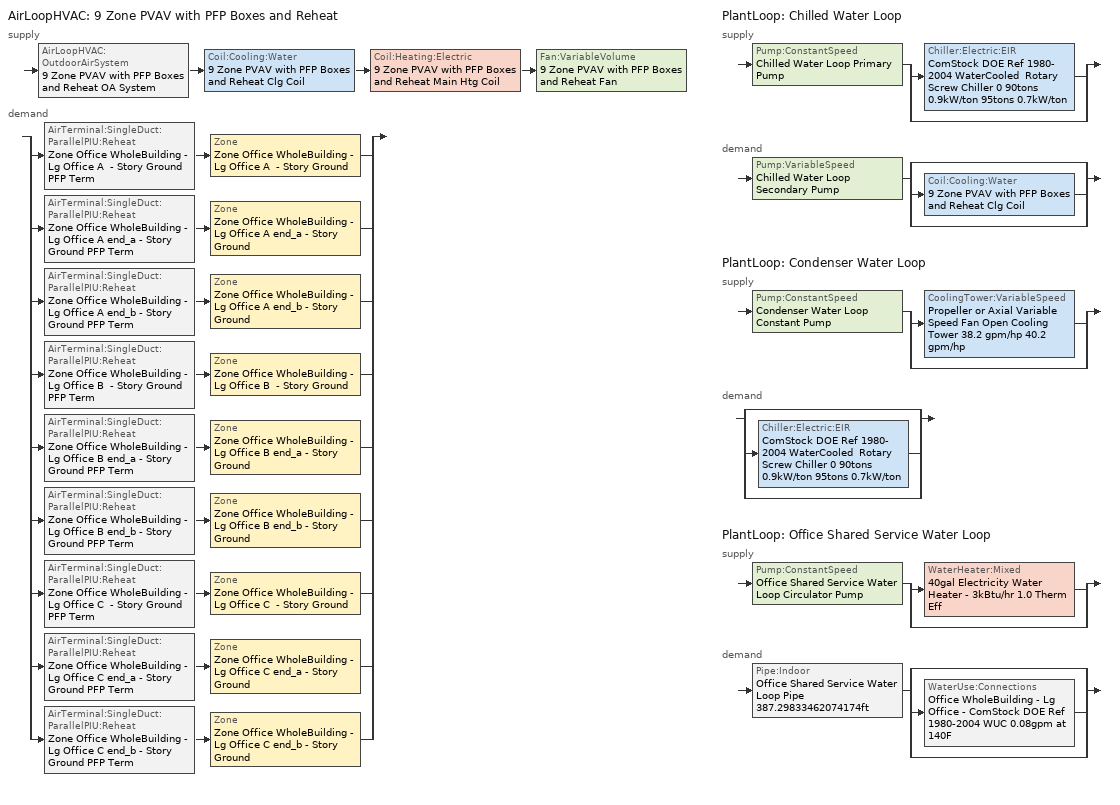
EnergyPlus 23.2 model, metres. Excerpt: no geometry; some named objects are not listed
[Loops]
AirLoopHVAC '9 Zone PVAV with PFP Boxes and Reheat'
 supply: AirLoopHVAC:OutdoorAirSystem '9 Zone PVAV with PFP Boxes and Reheat OA System' > Coil:Cooling:Water '9 Zone PVAV with PFP Boxes and Reheat Clg Coil' > Coil:Heating:Electric '9 Zone PVAV with PFP Boxes and Reheat Main Htg Coil' > Fan:VariableVolume '9 Zone PVAV with PFP Boxes and Reheat Fan'
 demand: split
  | AirTerminal:SingleDuct:ParallelPIU:Reheat 'Zone Office WholeBuilding - Lg Office A  - Story Ground PFP Term' > Zone 'Zone Office WholeBuilding - Lg Office A  - Story Ground'
  | AirTerminal:SingleDuct:ParallelPIU:Reheat 'Zone Office WholeBuilding - Lg Office A end_a - Story Ground PFP Term' > Zone 'Zone Office WholeBuilding - Lg Office A end_a - Story Ground'
  | AirTerminal:SingleDuct:ParallelPIU:Reheat 'Zone Office WholeBuilding - Lg Office A end_b - Story Ground PFP Term' > Zone 'Zone Office WholeBuilding - Lg Office A end_b - Story Ground'
  | AirTerminal:SingleDuct:ParallelPIU:Reheat 'Zone Office WholeBuilding - Lg Office B  - Story Ground PFP Term' > Zone 'Zone Office WholeBuilding - Lg Office B  - Story Ground'
  | AirTerminal:SingleDuct:ParallelPIU:Reheat 'Zone Office WholeBuilding - Lg Office B end_a - Story Ground PFP Term' > Zone 'Zone Office WholeBuilding - Lg Office B end_a - Story Ground'
  | AirTerminal:SingleDuct:ParallelPIU:Reheat 'Zone Office WholeBuilding - Lg Office B end_b - Story Ground PFP Term' > Zone 'Zone Office WholeBuilding - Lg Office B end_b - Story Ground'
  | AirTerminal:SingleDuct:ParallelPIU:Reheat 'Zone Office WholeBuilding - Lg Office C  - Story Ground PFP Term' > Zone 'Zone Office WholeBuilding - Lg Office C  - Story Ground'
  | AirTerminal:SingleDuct:ParallelPIU:Reheat 'Zone Office WholeBuilding - Lg Office C end_a - Story Ground PFP Term' > Zone 'Zone Office WholeBuilding - Lg Office C end_a - Story Ground'
  | AirTerminal:SingleDuct:ParallelPIU:Reheat 'Zone Office WholeBuilding - Lg Office C end_b - Story Ground PFP Term' > Zone 'Zone Office WholeBuilding - Lg Office C end_b - Story Ground'
PlantLoop 'Chilled Water Loop'
 supply: Pump:ConstantSpeed 'Chilled Water Loop Primary Pump' > split
  | Chiller:Electric:EIR 'ComStock DOE Ref 1980-2004 WaterCooled  Rotary Screw Chiller 0 90tons 0.9kW/ton 95tons 0.7kW/ton'
  | bypass
 demand: Pump:VariableSpeed 'Chilled Water Loop Secondary Pump' > split
  | bypass
  | Coil:Cooling:Water '9 Zone PVAV with PFP Boxes and Reheat Clg Coil'
  | bypass
PlantLoop 'Condenser Water Loop'
 supply: Pump:ConstantSpeed 'Condenser Water Loop Constant Pump' > split
  | CoolingTower:VariableSpeed 'Propeller or Axial Variable Speed Fan Open Cooling Tower 38.2 gpm/hp 40.2 gpm/hp'
  | bypass
 demand: split
  | bypass
  | Chiller:Electric:EIR 'ComStock DOE Ref 1980-2004 WaterCooled  Rotary Screw Chiller 0 90tons 0.9kW/ton 95tons 0.7kW/ton'
  | bypass
PlantLoop 'Office Shared Service Water Loop'
 supply: Pump:ConstantSpeed 'Office Shared Service Water Loop Circulator Pump' > split
  | WaterHeater:Mixed '40gal Electricity Water Heater - 3kBtu/hr 1.0 Therm Eff'
  | bypass
 demand: Pipe:Indoor 'Office Shared Service Water Loop Pipe 387.29833462074174ft' > split
  | bypass
  | WaterUse:Connections 'Office WholeBuilding - Lg Office - ComStock DOE Ref 1980-2004 WUC 0.08gpm at 140F'
  | bypass
[Material] Roughness=Smooth; Thermal Absorptance=0.9; Solar Absorptance=0.7; Visible Absorptance=0.7
Name | Thickness {m} | Conductivity {W/m-K} | Density {kg/m3} | Specific Heat {J/kg-K}
Copper pipe 0.75in type L | 0.001143 | 386 | 8906.27 | 385.1856
Fiberglass batt 0.5in | 0.0127 | 0.0663448 | 11.2129 | 837.36
[Construction]
Copper pipe 0.75in type L with 0.5in fiberglass batt: Fiberglass batt 0.5in, Copper pipe 0.75in type L
[ZoneControl:Thermostat] Temperature Difference Between Cutout And Setpoint {deltaC}=0
Name | Zone or ZoneList | Control Type Schedule | Control 1
Zone Office WholeBuilding - Lg Office A  - Story Ground Thermostat | Zone Office WholeBuilding - Lg Office A  - Story Ground | Zone Office WholeBuilding - Lg Office A  - Story Ground Thermostat Schedule | Office WholeBuilding - Lg Office - ComStock DOE Ref 1980-2004 Thermostat
Zone Office WholeBuilding - Lg Office A end_a - Story Ground Thermostat | Zone Office WholeBuilding - Lg Office A end_a - Story Ground | Zone Office WholeBuilding - Lg Office A end_a - Story Ground Thermostat Schedule | Office WholeBuilding - Lg Office - ComStock DOE Ref 1980-2004 Thermostat 1
Zone Office WholeBuilding - Lg Office A end_b - Story Ground Thermostat | Zone Office WholeBuilding - Lg Office A end_b - Story Ground | Zone Office WholeBuilding - Lg Office A end_b - Story Ground Thermostat Schedule | Office WholeBuilding - Lg Office - ComStock DOE Ref 1980-2004 Thermostat 2
Zone Office WholeBuilding - Lg Office B  - Story Ground Thermostat | Zone Office WholeBuilding - Lg Office B  - Story Ground | Zone Office WholeBuilding - Lg Office B  - Story Ground Thermostat Schedule | Office WholeBuilding - Lg Office - ComStock DOE Ref 1980-2004 Thermostat 3
Zone Office WholeBuilding - Lg Office B end_a - Story Ground Thermostat | Zone Office WholeBuilding - Lg Office B end_a - Story Ground | Zone Office WholeBuilding - Lg Office B end_a - Story Ground Thermostat Schedule | Office WholeBuilding - Lg Office - ComStock DOE Ref 1980-2004 Thermostat 4
Zone Office WholeBuilding - Lg Office B end_b - Story Ground Thermostat | Zone Office WholeBuilding - Lg Office B end_b - Story Ground | Zone Office WholeBuilding - Lg Office B end_b - Story Ground Thermostat Schedule | Office WholeBuilding - Lg Office - ComStock DOE Ref 1980-2004 Thermostat 5
Zone Office WholeBuilding - Lg Office C  - Story Ground Thermostat | Zone Office WholeBuilding - Lg Office C  - Story Ground | Zone Office WholeBuilding - Lg Office C  - Story Ground Thermostat Schedule | Office WholeBuilding - Lg Office - ComStock DOE Ref 1980-2004 Thermostat 6
Zone Office WholeBuilding - Lg Office C end_a - Story Ground Thermostat | Zone Office WholeBuilding - Lg Office C end_a - Story Ground | Zone Office WholeBuilding - Lg Office C end_a - Story Ground Thermostat Schedule | Office WholeBuilding - Lg Office - ComStock DOE Ref 1980-2004 Thermostat 7
Zone Office WholeBuilding - Lg Office C end_b - Story Ground Thermostat | Zone Office WholeBuilding - Lg Office C end_b - Story Ground | Zone Office WholeBuilding - Lg Office C end_b - Story Ground Thermostat Schedule | Office WholeBuilding - Lg Office - ComStock DOE Ref 1980-2004 Thermostat 8
[ThermostatSetpoint:DualSetpoint] Heating Setpoint Temperature Schedule=Large Office HtgSetp; Cooling Setpoint Temperature Schedule=Large Office ClgSetp
Office WholeBuilding - Lg Office - ComStock DOE Ref 1980-2004 Thermostat; Office WholeBuilding - Lg Office - ComStock DOE Ref 1980-2004 Thermostat 1; Office WholeBuilding - Lg Office - ComStock DOE Ref 1980-2004 Thermostat 2; Office WholeBuilding - Lg Office - ComStock DOE Ref 1980-2004 Thermostat 3; Office WholeBuilding - Lg Office - ComStock DOE Ref 1980-2004 Thermostat 4; Office WholeBuilding - Lg Office - ComStock DOE Ref 1980-2004 Thermostat 5; Office WholeBuilding - Lg Office - ComStock DOE Ref 1980-2004 Thermostat 6; Office WholeBuilding - Lg Office - ComStock DOE Ref 1980-2004 Thermostat 7; Office WholeBuilding - Lg Office - ComStock DOE Ref 1980-2004 Thermostat 8
[AirTerminal:SingleDuct:ParallelPIU:Reheat] Availability Schedule=Always On Discrete; Maximum Primary Air Flow Rate {m3/s}=Autosize; Maximum Secondary Air Flow Rate {m3/s}=Autosize; Minimum Primary Air Flow Fraction=Autosize; Fan On Flow Fraction=Autosize; Maximum Hot Water or Steam Flow Rate {m3/s}=Autosize; Minimum Hot Water or Steam Flow Rate {m3/s}=0; Convergence Tolerance=0.001
Name | Fan | Reheat Coil
Zone Office WholeBuilding - Lg Office A  - Story Ground PFP Term | Zone Office WholeBuilding - Lg Office A  - Story Ground PFP Term Fan | Zone Office WholeBuilding - Lg Office A  - Story Ground Electric Reheat Coil
Zone Office WholeBuilding - Lg Office A end_a - Story Ground PFP Term | Zone Office WholeBuilding - Lg Office A end_a - Story Ground PFP Term Fan | Zone Office WholeBuilding - Lg Office A end_a - Story Ground Electric Reheat Coil
Zone Office WholeBuilding - Lg Office A end_b - Story Ground PFP Term | Zone Office WholeBuilding - Lg Office A end_b - Story Ground PFP Term Fan | Zone Office WholeBuilding - Lg Office A end_b - Story Ground Electric Reheat Coil
Zone Office WholeBuilding - Lg Office B  - Story Ground PFP Term | Zone Office WholeBuilding - Lg Office B  - Story Ground PFP Term Fan | Zone Office WholeBuilding - Lg Office B  - Story Ground Electric Reheat Coil
Zone Office WholeBuilding - Lg Office B end_a - Story Ground PFP Term | Zone Office WholeBuilding - Lg Office B end_a - Story Ground PFP Term Fan | Zone Office WholeBuilding - Lg Office B end_a - Story Ground Electric Reheat Coil
Zone Office WholeBuilding - Lg Office B end_b - Story Ground PFP Term | Zone Office WholeBuilding - Lg Office B end_b - Story Ground PFP Term Fan | Zone Office WholeBuilding - Lg Office B end_b - Story Ground Electric Reheat Coil
Zone Office WholeBuilding - Lg Office C  - Story Ground PFP Term | Zone Office WholeBuilding - Lg Office C  - Story Ground PFP Term Fan | Zone Office WholeBuilding - Lg Office C  - Story Ground Electric Reheat Coil
Zone Office WholeBuilding - Lg Office C end_a - Story Ground PFP Term | Zone Office WholeBuilding - Lg Office C end_a - Story Ground PFP Term Fan | Zone Office WholeBuilding - Lg Office C end_a - Story Ground Electric Reheat Coil
Zone Office WholeBuilding - Lg Office C end_b - Story Ground PFP Term | Zone Office WholeBuilding - Lg Office C end_b - Story Ground PFP Term Fan | Zone Office WholeBuilding - Lg Office C end_b - Story Ground Electric Reheat Coil
[Coil:Heating:Electric] Availability Schedule=Always On Discrete; Efficiency=1; Nominal Capacity {W}=Autosize
Zone Office WholeBuilding - Lg Office A  - Story Ground Electric Reheat Coil; Zone Office WholeBuilding - Lg Office A end_a - Story Ground Electric Reheat Coil; Zone Office WholeBuilding - Lg Office A end_b - Story Ground Electric Reheat Coil; Zone Office WholeBuilding - Lg Office B  - Story Ground Electric Reheat Coil; Zone Office WholeBuilding - Lg Office B end_a - Story Ground Electric Reheat Coil; Zone Office WholeBuilding - Lg Office B end_b - Story Ground Electric Reheat Coil; Zone Office WholeBuilding - Lg Office C  - Story Ground Electric Reheat Coil; Zone Office WholeBuilding - Lg Office C end_a - Story Ground Electric Reheat Coil; Zone Office WholeBuilding - Lg Office C end_b - Story Ground Electric Reheat Coil; 9 Zone PVAV with PFP Boxes and Reheat Main Htg Coil
[Fan:ConstantVolume] Availability Schedule=9 Zone PVAV with PFP Boxes and Reheat_constant_night_fan_schedule; Fan Total Efficiency=0.4675; Pressure Rise {Pa}=0; Maximum Flow Rate {m3/s}=AutoSize; Motor Efficiency=0.85; Motor In Airstream Fraction=1
Zone Office WholeBuilding - Lg Office A  - Story Ground PFP Term Fan; Zone Office WholeBuilding - Lg Office A end_a - Story Ground PFP Term Fan; Zone Office WholeBuilding - Lg Office A end_b - Story Ground PFP Term Fan; Zone Office WholeBuilding - Lg Office B  - Story Ground PFP Term Fan; Zone Office WholeBuilding - Lg Office B end_a - Story Ground PFP Term Fan; Zone Office WholeBuilding - Lg Office B end_b - Story Ground PFP Term Fan; Zone Office WholeBuilding - Lg Office C  - Story Ground PFP Term Fan; Zone Office WholeBuilding - Lg Office C end_a - Story Ground PFP Term Fan; Zone Office WholeBuilding - Lg Office C end_b - Story Ground PFP Term Fan
[Zone equipment]
Zone Office WholeBuilding - Lg Office A  - Story Ground: Zone Office WholeBuilding - Lg Office A  - Story Ground PFP Term
Zone Office WholeBuilding - Lg Office A end_a - Story Ground: Zone Office WholeBuilding - Lg Office A end_a - Story Ground PFP Term
Zone Office WholeBuilding - Lg Office A end_b - Story Ground: Zone Office WholeBuilding - Lg Office A end_b - Story Ground PFP Term
Zone Office WholeBuilding - Lg Office B  - Story Ground: Zone Office WholeBuilding - Lg Office B  - Story Ground PFP Term
Zone Office WholeBuilding - Lg Office B end_a - Story Ground: Zone Office WholeBuilding - Lg Office B end_a - Story Ground PFP Term
Zone Office WholeBuilding - Lg Office B end_b - Story Ground: Zone Office WholeBuilding - Lg Office B end_b - Story Ground PFP Term
Zone Office WholeBuilding - Lg Office C  - Story Ground: Zone Office WholeBuilding - Lg Office C  - Story Ground PFP Term
Zone Office WholeBuilding - Lg Office C end_a - Story Ground: Zone Office WholeBuilding - Lg Office C end_a - Story Ground PFP Term
Zone Office WholeBuilding - Lg Office C end_b - Story Ground: Zone Office WholeBuilding - Lg Office C end_b - Story Ground PFP Term
[Sizing:Zone] Zone Cooling Design Supply Air Temperature Input Method=SupplyAirTemperature; Zone Cooling Design Supply Air Temperature {C}=12.7778; Zone Cooling Design Supply Air Temperature Difference {deltaC}=11.11; Zone Heating Design Supply Air Temperature Input Method=SupplyAirTemperature; Zone Heating Design Supply Air Temperature {C}=40; Zone Heating Design Supply Air Temperature Difference {deltaC}=11.11; Zone Cooling Design Supply Air Humidity Ratio {kgWater/kgDryAir}=0.0085; Zone Heating Design Supply Air Humidity Ratio {kgWater/kgDryAir}=0.008; Cooling Design Air Flow Method=DesignDay; Cooling Design Air Flow Rate {m3/s}=0; Cooling Minimum Air Flow per Zone Floor Area {m3/s-m2}=0.000762; Cooling Minimum Air Flow {m3/s}=0; Cooling Minimum Air Flow Fraction=0; Heating Design Air Flow Method=DesignDay; Heating Design Air Flow Rate {m3/s}=0; Heating Maximum Air Flow per Zone Floor Area {m3/s-m2}=0.002032; Heating Maximum Air Flow {m3/s}=0.141576; Heating Maximum Air Flow Fraction=0.3; Account for Dedicated Outdoor Air System=No; Zone Load Sizing Method=Sensible Load Only No Latent Load; Zone Latent Cooling Design Supply Air Humidity Ratio Input Method=HumidityRatioDifference; Zone Cooling Design Supply Air Humidity Ratio Difference {kgWater/kgDryAir}=0.005; Zone Latent Heating Design Supply Air Humidity Ratio Input Method=HumidityRatioDifference; Zone Humidification Design Supply Air Humidity Ratio Difference {kgWater/kgDryAir}=0.005
Name | Design Specification Outdoor Air Object
Zone Office WholeBuilding - Lg Office A  - Story Ground | Zone Office WholeBuilding - Lg Office A  - Story Ground DSOA Space List
Zone Office WholeBuilding - Lg Office A end_a - Story Ground | Zone Office WholeBuilding - Lg Office A end_a - Story Ground DSOA Space List
Zone Office WholeBuilding - Lg Office A end_b - Story Ground | Zone Office WholeBuilding - Lg Office A end_b - Story Ground DSOA Space List
Zone Office WholeBuilding - Lg Office B  - Story Ground | Zone Office WholeBuilding - Lg Office B  - Story Ground DSOA Space List
Zone Office WholeBuilding - Lg Office B end_a - Story Ground | Zone Office WholeBuilding - Lg Office B end_a - Story Ground DSOA Space List
Zone Office WholeBuilding - Lg Office B end_b - Story Ground | Zone Office WholeBuilding - Lg Office B end_b - Story Ground DSOA Space List
Zone Office WholeBuilding - Lg Office C  - Story Ground | Zone Office WholeBuilding - Lg Office C  - Story Ground DSOA Space List
Zone Office WholeBuilding - Lg Office C end_a - Story Ground | Zone Office WholeBuilding - Lg Office C end_a - Story Ground DSOA Space List
Zone Office WholeBuilding - Lg Office C end_b - Story Ground | Zone Office WholeBuilding - Lg Office C end_b - Story Ground DSOA Space List
[Controller:MechanicalVentilation]
9 Zone PVAV with PFP Boxes and Reheat Vent Controller: Availability Schedule=9 Zone PVAV with PFP Boxes and Reheat_night_ventcycle_schedule; Demand Controlled Ventilation=No; System Outdoor Air Method=ZoneSum; Zone or ZoneList Name 1=Zone Office WholeBuilding - Lg Office A  - Story Ground; Design Specification Outdoor Air Object Name 1=Office WholeBuilding - Lg Office Ventilation; Zone or ZoneList Name 2=Zone Office WholeBuilding - Lg Office A end_a - Story Ground; Design Specification Outdoor Air Object Name 2=Office WholeBuilding - Lg Office Ventilation; Zone or ZoneList Name 3=Zone Office WholeBuilding - Lg Office A end_b - Story Ground; Design Specification Outdoor Air Object Name 3=Office WholeBuilding - Lg Office Ventilation; Zone or ZoneList Name 4=Zone Office WholeBuilding - Lg Office B  - Story Ground; Design Specification Outdoor Air Object Name 4=Office WholeBuilding - Lg Office Ventilation; Zone or ZoneList Name 5=Zone Office WholeBuilding - Lg Office B end_a - Story Ground; Design Specification Outdoor Air Object Name 5=Office WholeBuilding - Lg Office Ventilation; Zone or ZoneList Name 6=Zone Office WholeBuilding - Lg Office B end_b - Story Ground; Design Specification Outdoor Air Object Name 6=Office WholeBuilding - Lg Office Ventilation; Zone or ZoneList Name 7=Zone Office WholeBuilding - Lg Office C  - Story Ground; Design Specification Outdoor Air Object Name 7=Office WholeBuilding - Lg Office Ventilation; Zone or ZoneList Name 8=Zone Office WholeBuilding - Lg Office C end_a - Story Ground; Design Specification Outdoor Air Object Name 8=Office WholeBuilding - Lg Office Ventilation; Zone or ZoneList Name 9=Zone Office WholeBuilding - Lg Office C end_b - Story Ground; Design Specification Outdoor Air Object Name 9=Office WholeBuilding - Lg Office Ventilation
[DesignSpecification:OutdoorAir]
Office WholeBuilding - Lg Office Ventilation: Outdoor Air Method=Sum; Outdoor Air Flow per Person {m3/s-person}=0.00943895; Outdoor Air Flow per Zone Floor Area {m3/s-m2}=0; Outdoor Air Flow per Zone {m3/s}=0; Outdoor Air Flow Air Changes per Hour {1/hr}=0
[DesignSpecification:OutdoorAir:SpaceList] Space Design Specification Outdoor Air Object Name 1=Office WholeBuilding - Lg Office Ventilation
Name | Space Name 1
Zone Office WholeBuilding - Lg Office A  - Story Ground DSOA Space List | Office WholeBuilding - Lg Office A  - Story Ground
Zone Office WholeBuilding - Lg Office A end_a - Story Ground DSOA Space List | Office WholeBuilding - Lg Office A end_a - Story Ground
Zone Office WholeBuilding - Lg Office A end_b - Story Ground DSOA Space List | Office WholeBuilding - Lg Office A end_b - Story Ground
Zone Office WholeBuilding - Lg Office B  - Story Ground DSOA Space List | Office WholeBuilding - Lg Office B  - Story Ground
Zone Office WholeBuilding - Lg Office B end_a - Story Ground DSOA Space List | Office WholeBuilding - Lg Office B end_a - Story Ground
Zone Office WholeBuilding - Lg Office B end_b - Story Ground DSOA Space List | Office WholeBuilding - Lg Office B end_b - Story Ground
Zone Office WholeBuilding - Lg Office C  - Story Ground DSOA Space List | Office WholeBuilding - Lg Office C  - Story Ground
Zone Office WholeBuilding - Lg Office C end_a - Story Ground DSOA Space List | Office WholeBuilding - Lg Office C end_a - Story Ground
Zone Office WholeBuilding - Lg Office C end_b - Story Ground DSOA Space List | Office WholeBuilding - Lg Office C end_b - Story Ground
[AirLoopHVAC]
9 Zone PVAV with PFP Boxes and Reheat: Design Supply Air Flow Rate {m3/s}=AutoSize; Design Return Air Flow Fraction of Supply Air Flow=1
[Sizing:System]
9 Zone PVAV with PFP Boxes and Reheat: Type of Load to Size On=Sensible; Design Outdoor Air Flow Rate {m3/s}=Autosize; Central Heating Maximum System Air Flow Ratio=0.3; Preheat Design Temperature {C}=7.22222; Preheat Design Humidity Ratio {kgWater/kgDryAir}=0.008; Precool Design Temperature {C}=12.7778; Precool Design Humidity Ratio {kgWater/kgDryAir}=0.008; Central Cooling Design Supply Air Temperature {C}=12.7778; Central Heating Design Supply Air Temperature {C}=12.7778; Type of Zone Sum to Use=Coincident; 100% Outdoor Air in Cooling=No; 100% Outdoor Air in Heating=No; Central Cooling Design Supply Air Humidity Ratio {kgWater/kgDryAir}=0.0085; Central Heating Design Supply Air Humidity Ratio {kgWater/kgDryAir}=0.008; Cooling Supply Air Flow Rate Method=DesignDay; Cooling Supply Air Flow Rate {m3/s}=0; Cooling Supply Air Flow Rate Per Floor Area {m3/s-m2}=0.00996765; Cooling Fraction of Autosized Cooling Supply Air Flow Rate=1; Cooling Supply Air Flow Rate Per Unit Cooling Capacity {m3/s-W}=3.94755e-05; Heating Supply Air Flow Rate Method=DesignDay; Heating Supply Air Flow Rate {m3/s}=0; Heating Supply Air Flow Rate Per Floor Area {m3/s-m2}=0.00996765; Heating Fraction of Autosized Heating Supply Air Flow Rate=1; Heating Fraction of Autosized Cooling Supply Air Flow Rate=1; Heating Supply Air Flow Rate Per Unit Heating Capacity {m3/s-W}=3.15882e-05; System Outdoor Air Method=ZoneSum; Zone Maximum Outdoor Air Fraction=1; Cooling Design Capacity Method=CoolingDesignCapacity; Cooling Design Capacity {W}=Autosize; Cooling Design Capacity Per Floor Area {W/m2}=234.7; Fraction of Autosized Cooling Design Capacity=1; Heating Design Capacity Method=HeatingDesignCapacity; Heating Design Capacity {W}=Autosize; Heating Design Capacity Per Floor Area {W/m2}=157; Fraction of Autosized Heating Design Capacity=1; Central Cooling Capacity Control Method=OnOff; Occupant Diversity=Autosize
[Controller:WaterCoil]
9 Zone PVAV with PFP Boxes and Reheat Clg Coil Controller: Control Variable=Temperature; Action=Reverse; Actuator Variable=Flow; Controller Convergence Tolerance {deltaC}=Autosize; Maximum Actuated Flow {m3/s}=Autosize; Minimum Actuated Flow {m3/s}=0
[Controller:OutdoorAir]
9 Zone PVAV with PFP Boxes and Reheat OA Controller: Minimum Outdoor Air Flow Rate {m3/s}=Autosize; Maximum Outdoor Air Flow Rate {m3/s}=Autosize; Economizer Control Type=DifferentialEnthalpy; Economizer Control Action Type=ModulateFlow; Lockout Type=LockoutWithHeating; Minimum Limit Type=FixedMinimum; Minimum Outdoor Air Schedule=9 Zone PVAV with PFP Boxes and Reheat_night_ventcycle_schedule; Mechanical Ventilation Controller=9 Zone PVAV with PFP Boxes and Reheat Vent Controller; High Humidity Control=No; Control High Indoor Humidity Based on Outdoor Humidity Ratio=Yes; Heat Recovery Bypass Control Type=BypassWhenOAFlowGreaterThanMinimum; Economizer Operation Staging=InterlockedWithMechanicalCooling
[HeatExchanger:AirToAir:SensibleAndLatent]
9 Zone PVAV with PFP Boxes and Reheat ERV: Availability Schedule=Always On Discrete; Nominal Supply Air Flow Rate {m3/s}=Autosize; Sensible Effectiveness at 100% Heating Air Flow=0.5; Latent Effectiveness at 100% Heating Air Flow=0.5; Sensible Effectiveness at 75% Heating Air Flow=0.5; Latent Effectiveness at 75% Heating Air Flow=0.5; Sensible Effectiveness at 100% Cooling Air Flow=0.5; Latent Effectiveness at 100% Cooling Air Flow=0.5; Sensible Effectiveness at 75% Cooling Air Flow=0.5; Latent Effectiveness at 75% Cooling Air Flow=0.5; Nominal Electric Power {W}=1319.83; Supply Air Outlet Temperature Control=Yes; Heat Exchanger Type=Rotary; Frost Control Type=ExhaustOnly; Threshold Temperature {C}=-23.3; Initial Defrost Time Fraction=0.167; Rate of Defrost Time Fraction Increase {1/K}=1.44; Economizer Lockout=Yes
[SetpointManager:OutdoorAirPretreat]
Setpoint Manager Outdoor Air Pretreat 1: Control Variable=Temperature; Minimum Setpoint Temperature {C}=-99; Maximum Setpoint Temperature {C}=99; Minimum Setpoint Humidity Ratio {kgWater/kgDryAir}=1e-05; Maximum Setpoint Humidity Ratio {kgWater/kgDryAir}=1
[SetpointManager:MixedAir] Control Variable=Temperature
Name | Setpoint Node or NodeList
9 Zone PVAV with PFP Boxes and Reheat Mixed Air Node OS Default SPM | 9 Zone PVAV with PFP Boxes and Reheat Mixed Air Node
9 Zone PVAV with PFP Boxes and Reheat Clg Coil Outlet Air Node OS Default SPM | 9 Zone PVAV with PFP Boxes and Reheat Clg Coil Outlet Air Node
9 Zone PVAV with PFP Boxes and Reheat Main Htg Coil Outlet Air Node OS Default SPM | 9 Zone PVAV with PFP Boxes and Reheat Main Htg Coil Outlet Air Node
[Coil:Cooling:Water]
9 Zone PVAV with PFP Boxes and Reheat Clg Coil: Availability Schedule=Always On Discrete; Design Water Flow Rate {m3/s}=Autosize; Design Air Flow Rate {m3/s}=Autosize; Design Inlet Water Temperature {C}=Autosize; Design Inlet Air Temperature {C}=Autosize; Design Outlet Air Temperature {C}=Autosize; Design Inlet Air Humidity Ratio {kgWater/kgDryAir}=Autosize; Design Outlet Air Humidity Ratio {kgWater/kgDryAir}=Autosize; Type of Analysis=SimpleAnalysis; Heat Exchanger Configuration=CrossFlow
[Fan:VariableVolume]
9 Zone PVAV with PFP Boxes and Reheat Fan: Availability Schedule=9 Zone PVAV with PFP Boxes and Reheat_constant_night_fan_schedule; Fan Total Efficiency=0.61425; Pressure Rise {Pa}=1389.92; Maximum Flow Rate {m3/s}=AutoSize; Fan Power Minimum Flow Rate Input Method=Fraction; Fan Power Minimum Flow Fraction=0.25; Fan Power Minimum Air Flow Rate {m3/s}=0; Motor Efficiency=0.945; Motor In Airstream Fraction=1; Fan Power Coefficient 1=0.04076; Fan Power Coefficient 2=0.0881; Fan Power Coefficient 3=-0.0729; Fan Power Coefficient 4=0.9437; Fan Power Coefficient 5=0
[SetpointManager:Scheduled] Control Variable=Temperature
Name | Schedule | Setpoint Node or NodeList
9 Zone PVAV with PFP Boxes and Reheat Supply Air Setpoint Manager | Supply Air Temp - 55.0F | 9 Zone PVAV with PFP Boxes and Reheat Supply Outlet Node
Chilled Water Loop Setpoint Manager | Chilled Water Loop Temp - 44F | Chilled Water Loop Supply Outlet Node
Service hot water setpoint manager | Service Water Loop Temp - 140F | Office Shared Service Water Loop Supply Outlet Node
[PlantLoop] Fluid Type=Water; Maximum Loop Flow Rate {m3/s}=Autosize; Minimum Loop Flow Rate {m3/s}=0; Plant Loop Volume {m3}=Autocalculate; Load Distribution Scheme=Optimal; Plant Loop Demand Calculation Scheme=SingleSetpoint
Name | Plant Equipment Operation Scheme | Maximum Loop Temperature {C} | Minimum Loop Temperature {C} | Common Pipe Simulation
Chilled Water Loop | Chilled Water Loop Operation Schemes | 40 | 1 | CommonPipe
Condenser Water Loop | Condenser Water Loop Operation Schemes | 80 | 5 | None
Office Shared Service Water Loop | Office Shared Service Water Loop Operation Schemes | 60 | 10 | None
[Sizing:Plant]
Name | Loop Type | Design Loop Exit Temperature {C} | Loop Design Temperature Difference {deltaC} | Sizing Option | Zone Timesteps in Averaging Window | Coincident Sizing Factor Mode
Chilled Water Loop | Cooling | 6.66667 | 5.61111 | NonCoincident | 1 | None
Condenser Water Loop | Condenser | 29.4444 | 5.55556 | Coincident | 6 | GlobalCoolingSizingFactor
Office Shared Service Water Loop | Heating | 60 | 5 | NonCoincident | 1 | None
[Pump:ConstantSpeed] Design Flow Rate {m3/s}=Autosize; Design Power Consumption {W}=Autosize; Fraction of Motor Inefficiencies to Fluid Stream=0; Pump Control Type=Intermittent; Design Power Sizing Method=PowerPerFlowPerPressure; Design Electric Power per Unit Flow Rate {W/(m3/s)}=348701.1; Design Shaft Power per Unit Flow Rate per Unit Head {W-s/m3-Pa}=1.28205
Name | Design Pump Head {Pa} | Motor Efficiency
Chilled Water Loop Primary Pump | 44836 | 0.865
Condenser Water Loop Constant Pump | 148557 | 0.917
Office Shared Service Water Loop Circulator Pump | 29890.7 | 0.7
[Chiller:Electric:EIR]
ComStock DOE Ref 1980-2004 WaterCooled  Rotary Screw Chiller 0 90tons 0.9kW/ton 95tons 0.7kW/ton: Reference Capacity {W}=Autosize; Reference COP {W/W}=4.88472; Reference Leaving Chilled Water Temperature {C}=6.66667; Reference Entering Condenser Fluid Temperature {C}=35; Reference Chilled Water Flow Rate {m3/s}=Autosize; Reference Condenser Fluid Flow Rate {m3/s}=Autosize; Cooling Capacity Function of Temperature Curve=ChlrWtrPosDispPathAAllQRatio_fTchwsTcwsSI; Electric Input to Cooling Output Ratio Function of Temperature Curve=ChlrWtrPosDispPathAAllEIRRatio_fTchwsTcwsSI; Electric Input to Cooling Output Ratio Function of Part Load Ratio Curve=ChlrWtrPosDispPathAAllEIRRatio_fQRatio; Minimum Part Load Ratio=0.15; Maximum Part Load Ratio=1; Optimum Part Load Ratio=1; Minimum Unloading Ratio=0.25; Condenser Type=WaterCooled; Condenser Fan Power Ratio {W/W}=0; Fraction of Compressor Electric Consumption Rejected by Condenser=1; Leaving Chilled Water Lower Temperature Limit {C}=2.22222; Chiller Flow Mode=ConstantFlow; Sizing Factor=1; Basin Heater Capacity {W/K}=0; Basin Heater Setpoint Temperature {C}=10; Condenser Heat Recovery Relative Capacity Fraction=1
[Pump:VariableSpeed]
Chilled Water Loop Secondary Pump: Design Maximum Flow Rate {m3/s}=Autosize; Design Pump Head {Pa}=134508; Design Power Consumption {W}=Autosize; Motor Efficiency=0.895; Fraction of Motor Inefficiencies to Fluid Stream=0; Coefficient 1 of the Part Load Performance Curve=0; Coefficient 2 of the Part Load Performance Curve=0.5726; Coefficient 3 of the Part Load Performance Curve=-0.301; Coefficient 4 of the Part Load Performance Curve=0.7347; Design Minimum Flow Rate {m3/s}=0; Pump Control Type=Intermittent; Skin Loss Radiative Fraction=0.5; Design Power Sizing Method=PowerPerFlowPerPressure; Design Electric Power per Unit Flow Rate {W/(m3/s)}=348701.1; Design Shaft Power per Unit Flow Rate per Unit Head {W/((m3/s)-Pa)}=1.28205; Design Minimum Flow Rate Fraction=0
[PlantEquipmentOperationSchemes] Control Scheme Schedule Name 1=Always On Discrete
Name | Control Scheme Object Type 1 | Control Scheme Name 1
Chilled Water Loop Operation Schemes | PlantEquipmentOperation:CoolingLoad | Chilled Water Loop Cooling Operation Scheme
Condenser Water Loop Operation Schemes | PlantEquipmentOperation:CoolingLoad | Condenser Water Loop Cooling Operation Scheme
Office Shared Service Water Loop Operation Schemes | PlantEquipmentOperation:HeatingLoad | Office Shared Service Water Loop Heating Operation Scheme
[PlantEquipmentOperation:CoolingLoad] Load Range Lower Limit 1 {W}=0; Load Range Upper Limit 1 {W}=1000000000
Name | Range Equipment List Name 1
Chilled Water Loop Cooling Operation Scheme | Chilled Water Loop Cooling Equipment List
Condenser Water Loop Cooling Operation Scheme | Condenser Water Loop Cooling Equipment List
[PlantEquipmentList]
Chilled Water Loop Cooling Equipment List: Chiller:Electric:EIR, ComStock DOE Ref 1980-2004 WaterCooled  Rotary Screw Chiller 0 90tons 0.9kW/ton 95tons 0.7kW/ton
Condenser Water Loop Cooling Equipment List: CoolingTower:VariableSpeed, Propeller or Axial Variable Speed Fan Open Cooling Tower 38.2 gpm/hp 40.2 gpm/hp
Office Shared Service Water Loop Heating Equipment List: WaterHeater:Mixed, 40gal Electricity Water Heater - 3kBtu/hr 1.0 Therm Eff
[CoolingTower:VariableSpeed]
Propeller or Axial Variable Speed Fan Open Cooling Tower 38.2 gpm/hp 40.2 gpm/hp: Model Type=CoolToolsCrossFlow; Design Inlet Air Wet-Bulb Temperature {C}=25.7; Design Approach Temperature {deltaC}=3.74444; Design Range Temperature {deltaC}=5.55556; Design Water Flow Rate {m3/s}=Autosize; Design Air Flow Rate {m3/s}=Autosize; Design Fan Power {W}=6993.62; Fan Power Ratio Function of Air Flow Rate Ratio Curve=VSD-TWR-FAN-FPLR; Minimum Air Flow Rate Ratio=0.2; Fraction of Tower Capacity in Free Convection Regime=0.125; Basin Heater Capacity {W/K}=0; Basin Heater Setpoint Temperature {C}=2; Evaporation Loss Mode=SaturatedExit; Evaporation Loss Factor {percent/K}=0.2; Drift Loss Percent {percent}=0.008; Blowdown Calculation Mode=ConcentrationRatio; Blowdown Concentration Ratio=3; Number of Cells=1; Cell Control=MaximalCell; Sizing Factor=1
[SetpointManager:FollowOutdoorAirTemperature]
Condenser Water Loop Setpoint Manager Follow OATwb with 6.7F Approach: Control Variable=Temperature; Reference Temperature Type=OutdoorAirWetBulb; Offset Temperature Difference {deltaC}=3.74444; Maximum Setpoint Temperature {C}=29.4444; Minimum Setpoint Temperature {C}=21.1111; Setpoint Node or NodeList=Condenser Water Loop Supply Outlet Node
[WaterHeater:Mixed]
40gal Electricity Water Heater - 3kBtu/hr 1.0 Therm Eff: Tank Volume {m3}=0.151416; Setpoint Temperature Schedule=Service Water Loop Temp - 140F; Deadband Temperature Difference {deltaC}=2; Maximum Temperature Limit {C}=60; Heater Control Type=Cycle; Heater Maximum Capacity {W}=843; Heater Ignition Minimum Flow Rate {m3/s}=0; Heater Ignition Delay {s}=0; Heater Fuel Type=Electricity; Heater Thermal Efficiency=1; Off Cycle Parasitic Fuel Consumption Rate {W}=0; Off Cycle Parasitic Fuel Type=Electricity; Off Cycle Parasitic Heat Fraction to Tank=0; On Cycle Parasitic Fuel Consumption Rate {W}=0; On Cycle Parasitic Fuel Type=Electricity; On Cycle Parasitic Heat Fraction to Tank=0; Ambient Temperature Indicator=Schedule; Ambient Temperature Schedule=Water Heater Ambient Temp Schedule - 70.0f; Off Cycle Loss Coefficient to Ambient Temperature {W/K}=1.87331; Off Cycle Loss Fraction to Zone=1; On Cycle Loss Coefficient to Ambient Temperature {W/K}=1.87331; On Cycle Loss Fraction to Zone=1; Use Side Effectiveness=1; Source Side Effectiveness=1; Use Side Design Flow Rate {m3/s}=Autosize; Source Side Design Flow Rate {m3/s}=Autosize; Indirect Water Heating Recovery Time {hr}=1.5; Source Side Flow Control Mode=IndirectHeatPrimarySetpoint
[WaterHeater:Sizing]
40gal Electricity Water Heater - 3kBtu/hr 1.0 Therm Eff: Design Mode=PeakDraw; Time Storage Can Meet Peak Draw {hr}=0.538503; Time for Tank Recovery {hr}=0; Nominal Tank Volume for Autosizing Plant Connections {m3}=1
[Pipe:Indoor]
Office Shared Service Water Loop Pipe 387.29833462074174ft: Construction=Copper pipe 0.75in type L with 0.5in fiberglass batt; Environment Type=Schedule; Ambient Temperature Schedule=Temporary Pipe Indoor Ambient Temp 95.0F; Ambient Air Velocity Schedule=Office Shared Service Water Loop Piping Air Velocity - 0.67mph; Pipe Inside Diameter {m}=0.019939; Pipe Length {m}=118.049
[WaterUse:Connections]
Office WholeBuilding - Lg Office - ComStock DOE Ref 1980-2004 WUC 0.08gpm at 140F: Drain Water Heat Exchanger Type=None; Drain Water Heat Exchanger Destination=Plant; Water Use Equipment Name 1=Office WholeBuilding - Lg Office - ComStock DOE Ref 1980-2004 Service Water Use 0.08gpm at 140F
[WaterUse:Equipment]
Office WholeBuilding - Lg Office - ComStock DOE Ref 1980-2004 Service Water Use 0.08gpm at 140F: Peak Flow Rate {m3/s}=5.0536e-06; Flow Rate Fraction Schedule=OfficeLarge BLDG_SWH_SCH; Target Temperature Schedule=Mixed Water At Faucet Temp - 140F; Sensible Fraction Schedule=Fraction Sensible - 0.2; Latent Fraction Schedule=Fraction Latent - 0.05
[PlantEquipmentOperation:HeatingLoad]
Office Shared Service Water Loop Heating Operation Scheme: Load Range Lower Limit 1 {W}=0; Load Range Upper Limit 1 {W}=1000000000; Range Equipment List Name 1=Office Shared Service Water Loop Heating Equipment List
[Schedule:Day:Interval]
Large Office HtgSetp Default: Average, 02:45, 15.5556, 18:15, 18.8889, 24:00, 15.5556
Large Office HtgSetp Sat Day: Average, 02:15, 15.5556, 20:45, 18.8889, 24:00, 15.5556
Large Office HtgSetp SmrDsn|Sun Day: Average, 04:15, 15.5556, 24:00, 15.5556
Schedule Day 5; Schedule Day 6: No, 24:00, 18.8889
Large Office ClgSetp Default: Average, 02:45, 30, 18:15, 26.1111, 24:00, 30
Large Office ClgSetp Sat Day: Average, 02:15, 30, 20:45, 26.1111, 24:00, 30
Large Office ClgSetp WntrDsn|Sun Day: Average, 04:15, 30, 24:00, 30
Schedule Day 2; Schedule Day 3: No, 24:00, 26.1111
autogen Supply Air Temp - 55.0F 0_day_sch; autogen Supply Air Temp - 55.0F 1_day_sch; Supply Air Temp - 55.0F Default: Average, 24:00, 12.7778
Chilled Water Loop Temp - 44F Default: No, 24:00, 6.66667
Fraction Latent - 0.05 Default: No, 24:00, 0.05
Fraction Sensible - 0.2 Default: No, 24:00, 0.2
Mixed Water At Faucet Temp - 140F Default; Service Water Loop Temp - 140F Default: No, 24:00, 60
Office Shared Service Water Loop Piping Air Velocity - 0.67mph Default: No, 24:00, 0.3
OfficeLarge BLDG_SWH_SCH Default: Average, 00:45, 0.04, 01:00, 0.0475, 01:15, 0.055, 01:30, 0.0625, 01:45, 0.07, 02:00, 0.0625, 02:15, 0.055, 02:30, 0.0475, 02:45, 0.04, 03:15, 0.04, 16:45, 0.06, 17:00, 0.0675, 17:15, 0.075, 17:30, 0.0825, 17:45, 0.09, 18:00, 0.0825, 18:15, 0.075, 18:30, 0.0675, 18:45, 0.06, 19:00, 0.055, 19:15, 0.05, 19:30, 0.045, 19:45, 0.04, 24:00, 0.04
OfficeLarge BLDG_SWH_SCH SmrDsn|Wkdy Day: Average, 02:15, 0, 02:30, 0.0175, 02:45, 0.035, 03:00, 0.0525, 03:15, 0.07, 03:30, 0.1, 03:45, 0.13, 04:00, 0.16, 04:15, 0.19, 04:30, 0.23, 04:45, 0.27, 05:00, 0.31, 05:15, 0.35, 05:30, 0.3575, 05:45, 0.365, 06:00, 0.3725, 06:15, 0.38, 06:30, 0.3825, 06:45, 0.385, 07:00, 0.3875, 07:15, 0.39, 07:30, 0.416667, 07:45, 0.443333, 08:00, 0.47, 08:15, 0.495, 08:30, 0.52, 08:45, 0.545, 09:00, 0.57, 09:15, 0.5625, 09:30, 0.555, 09:45, 0.5475, 10:00, 0.54, 10:15, 0.49, 10:30, 0.44, 10:45, 0.39, 11:00, 0.34, 11:15, 0.3375, 11:30, 0.335, 11:45, 0.3325, 12:00, 0.33, 12:15, 0.3575, 12:30, 0.385, 12:45, 0.4125, 13:00, 0.44, 13:15, 0.38, 13:30, 0.32, 13:45, 0.26, 14:00, 0.2475, 14:15, 0.235, 14:30, 0.2225, 14:45, 0.21, 15:00, 0.195, 15:15, 0.18, 15:30, 0.165, 15:45, 0.15, 16:00, 0.155, 16:15, 0.16, 16:30, 0.165, 16:45, 0.17, 17:00, 0.1475, 17:15, 0.125, 17:30, 0.1025, 17:45, 0.08, 18:00, 0.0725, 18:15, 0.065, 18:30, 0.0575, 18:45, 0.05, 19:15, 0.05, 19:30, 0.04375, 19:45, 0.0375, 20:00, 0.03125, 20:15, 0.025, 20:30, 0.01875, 20:45, 0.0125, 21:00, 0.00625, 21:15, 0, 24:00, 0
OfficeLarge BLDG_SWH_SCH Summer Design Day: No, 06:00, 0, 07:00, 0.07, 08:00, 0.19, 09:00, 0.35, 10:00, 0.38, 11:00, 0.39, 12:00, 0.47, 13:00, 0.57, 14:00, 0.54, 15:00, 0.34, 16:00, 0.33, 17:00, 0.44, 18:00, 0.26, 19:00, 0.21, 20:00, 0.15, 21:00, 0.17, 22:00, 0.08, 24:00, 0.05
OfficeLarge BLDG_SWH_SCH Winter Design Day: No, 06:00, 0, 07:00, 0.07, 08:00, 0.11, 09:00, 0.15, 10:00, 0.21, 11:00, 0.19, 12:00, 0.23, 13:00, 0.2, 14:00, 0.19, 15:00, 0.15, 16:00, 0.13, 17:00, 0.14, 21:00, 0.07, 22:00, 0.09, 24:00, 0.05
OfficeLarge BLDG_SWH_SCH WntrDsn|Sat Day: Average, 00:15, 0.09, 01:45, 0, 02:00, 0.0175, 02:15, 0.035, 02:30, 0.0525, 02:45, 0.07, 03:00, 0.08, 03:15, 0.09, 03:30, 0.1, 03:45, 0.11, 04:00, 0.12, 04:15, 0.13, 04:30, 0.14, 04:45, 0.15, 05:00, 0.165, 05:15, 0.18, 05:30, 0.195, 05:45, 0.21, 06:00, 0.208824, 06:15, 0.207647, 06:30, 0.206471, 06:45, 0.205294, 07:00, 0.204118, 07:15, 0.202941, 07:30, 0.201765, 07:45, 0.200588, 08:00, 0.199412, 08:15, 0.198235, 08:30, 0.197059, 08:45, 0.195882, 09:00, 0.194706, 09:15, 0.193529, 09:30, 0.192353, 09:45, 0.191176, 10:00, 0.19, 10:15, 0.2, 10:30, 0.21, 10:45, 0.22, 11:00, 0.23, 11:15, 0.2225, 11:30, 0.215, 11:45, 0.2075, 12:00, 0.2, 12:15, 0.199412, 12:30, 0.198824, 12:45, 0.198235, 13:00, 0.197647, 13:15, 0.197059, 13:30, 0.196471, 13:45, 0.195882, 14:00, 0.195294, 14:15, 0.194706, 14:30, 0.194118, 14:45, 0.193529, 15:00, 0.192941, 15:15, 0.192353, 15:30, 0.191765, 15:45, 0.191176, 16:00, 0.190588, 16:15, 0.19, 16:30, 0.18, 16:45, 0.17, 17:00, 0.16, 17:15, 0.15, 17:30, 0.145, 17:45, 0.14, 18:00, 0.135, 18:15, 0.13, 18:30, 0.1325, 18:45, 0.135, 19:00, 0.1375, 19:15, 0.14, 19:30, 0.1225, 19:45, 0.105, 20:00, 0.0875, 20:15, 0.07, 23:15, 0.07, 23:30, 0.075, 23:45, 0.08, 24:00, 0.05
Water Heater Ambient Temp Schedule - 70.0f Default: No, 24:00, 21.1111
[Schedule:Week:Daily]
Large Office HtgSetp Week Rule - Jan1-Jan6: Large Office HtgSetp Default, Large Office HtgSetp Default, Large Office HtgSetp Default, Large Office HtgSetp Default, Large Office HtgSetp Default, Large Office HtgSetp Default, Large Office HtgSetp Sat Day, Large Office HtgSetp Default, Schedule Day 5, Schedule Day 6, Large Office HtgSetp Default, Large Office HtgSetp Default
Large Office HtgSetp Week Rule - Jan7-Dec31: Large Office HtgSetp SmrDsn|Sun Day, Large Office HtgSetp Default, Large Office HtgSetp Default, Large Office HtgSetp Default, Large Office HtgSetp Default, Large Office HtgSetp Default, Large Office HtgSetp Sat Day, Large Office HtgSetp Default, Schedule Day 5, Schedule Day 6, Large Office HtgSetp Default, Large Office HtgSetp Default
Large Office ClgSetp Week Rule - Jan1-Jan6: Large Office ClgSetp Default, Large Office ClgSetp Default, Large Office ClgSetp Default, Large Office ClgSetp Default, Large Office ClgSetp Default, Large Office ClgSetp Default, Large Office ClgSetp Sat Day, Large Office ClgSetp Default, Schedule Day 2, Schedule Day 3, Large Office ClgSetp Default, Large Office ClgSetp Default
Large Office ClgSetp Week Rule - Jan7-Dec31: Large Office ClgSetp WntrDsn|Sun Day, Large Office ClgSetp Default, Large Office ClgSetp Default, Large Office ClgSetp Default, Large Office ClgSetp Default, Large Office ClgSetp Default, Large Office ClgSetp Sat Day, Large Office ClgSetp Default, Schedule Day 2, Schedule Day 3, Large Office ClgSetp Default, Large Office ClgSetp Default
Chilled Water Loop Temp - 44F Week Rule - Jan1-Dec31: Chilled Water Loop Temp - 44F Default, Chilled Water Loop Temp - 44F Default, Chilled Water Loop Temp - 44F Default, Chilled Water Loop Temp - 44F Default, Chilled Water Loop Temp - 44F Default, Chilled Water Loop Temp - 44F Default, Chilled Water Loop Temp - 44F Default, Chilled Water Loop Temp - 44F Default, Chilled Water Loop Temp - 44F Default, Chilled Water Loop Temp - 44F Default, Chilled Water Loop Temp - 44F Default, Chilled Water Loop Temp - 44F Default
Fraction Latent - 0.05 Week Rule - Jan1-Dec31: Fraction Latent - 0.05 Default, Fraction Latent - 0.05 Default, Fraction Latent - 0.05 Default, Fraction Latent - 0.05 Default, Fraction Latent - 0.05 Default, Fraction Latent - 0.05 Default, Fraction Latent - 0.05 Default, Fraction Latent - 0.05 Default, Fraction Latent - 0.05 Default, Fraction Latent - 0.05 Default, Fraction Latent - 0.05 Default, Fraction Latent - 0.05 Default
Fraction Sensible - 0.2 Week Rule - Jan1-Dec31: Fraction Sensible - 0.2 Default, Fraction Sensible - 0.2 Default, Fraction Sensible - 0.2 Default, Fraction Sensible - 0.2 Default, Fraction Sensible - 0.2 Default, Fraction Sensible - 0.2 Default, Fraction Sensible - 0.2 Default, Fraction Sensible - 0.2 Default, Fraction Sensible - 0.2 Default, Fraction Sensible - 0.2 Default, Fraction Sensible - 0.2 Default, Fraction Sensible - 0.2 Default
Mixed Water At Faucet Temp - 140F Week Rule - Jan1-Dec31: Mixed Water At Faucet Temp - 140F Default, Mixed Water At Faucet Temp - 140F Default, Mixed Water At Faucet Temp - 140F Default, Mixed Water At Faucet Temp - 140F Default, Mixed Water At Faucet Temp - 140F Default, Mixed Water At Faucet Temp - 140F Default, Mixed Water At Faucet Temp - 140F Default, Mixed Water At Faucet Temp - 140F Default, Mixed Water At Faucet Temp - 140F Default, Mixed Water At Faucet Temp - 140F Default, Mixed Water At Faucet Temp - 140F Default, Mixed Water At Faucet Temp - 140F Default
Office Shared Service Water Loop Piping Air Velocity - 0.67mph Week Rule - Jan1-Dec31: Office Shared Service Water Loop Piping Air Velocity - 0.67mph Default, Office Shared Service Water Loop Piping Air Velocity - 0.67mph Default, Office Shared Service Water Loop Piping Air Velocity - 0.67mph Default, Office Shared Service Water Loop Piping Air Velocity - 0.67mph Default, Office Shared Service Water Loop Piping Air Velocity - 0.67mph Default, Office Shared Service Water Loop Piping Air Velocity - 0.67mph Default, Office Shared Service Water Loop Piping Air Velocity - 0.67mph Default, Office Shared Service Water Loop Piping Air Velocity - 0.67mph Default, Office Shared Service Water Loop Piping Air Velocity - 0.67mph Default, Office Shared Service Water Loop Piping Air Velocity - 0.67mph Default, Office Shared Service Water Loop Piping Air Velocity - 0.67mph Default, Office Shared Service Water Loop Piping Air Velocity - 0.67mph Default
OfficeLarge BLDG_SWH_SCH Week Rule - Jan1-Jan6: OfficeLarge BLDG_SWH_SCH SmrDsn|Wkdy Day, OfficeLarge BLDG_SWH_SCH SmrDsn|Wkdy Day, OfficeLarge BLDG_SWH_SCH SmrDsn|Wkdy Day, OfficeLarge BLDG_SWH_SCH SmrDsn|Wkdy Day, OfficeLarge BLDG_SWH_SCH SmrDsn|Wkdy Day, OfficeLarge BLDG_SWH_SCH SmrDsn|Wkdy Day, OfficeLarge BLDG_SWH_SCH WntrDsn|Sat Day, OfficeLarge BLDG_SWH_SCH Default, OfficeLarge BLDG_SWH_SCH Summer Design Day, OfficeLarge BLDG_SWH_SCH Winter Design Day, OfficeLarge BLDG_SWH_SCH Default, OfficeLarge BLDG_SWH_SCH Default
OfficeLarge BLDG_SWH_SCH Week Rule - Jan7-Dec31: OfficeLarge BLDG_SWH_SCH Default, OfficeLarge BLDG_SWH_SCH SmrDsn|Wkdy Day, OfficeLarge BLDG_SWH_SCH SmrDsn|Wkdy Day, OfficeLarge BLDG_SWH_SCH SmrDsn|Wkdy Day, OfficeLarge BLDG_SWH_SCH SmrDsn|Wkdy Day, OfficeLarge BLDG_SWH_SCH SmrDsn|Wkdy Day, OfficeLarge BLDG_SWH_SCH WntrDsn|Sat Day, OfficeLarge BLDG_SWH_SCH Default, OfficeLarge BLDG_SWH_SCH Summer Design Day, OfficeLarge BLDG_SWH_SCH Winter Design Day, OfficeLarge BLDG_SWH_SCH Default, OfficeLarge BLDG_SWH_SCH Default
Service Water Loop Temp - 140F Week Rule - Jan1-Dec31: Service Water Loop Temp - 140F Default, Service Water Loop Temp - 140F Default, Service Water Loop Temp - 140F Default, Service Water Loop Temp - 140F Default, Service Water Loop Temp - 140F Default, Service Water Loop Temp - 140F Default, Service Water Loop Temp - 140F Default, Service Water Loop Temp - 140F Default, Service Water Loop Temp - 140F Default, Service Water Loop Temp - 140F Default, Service Water Loop Temp - 140F Default, Service Water Loop Temp - 140F Default
Supply Air Temp - 55.0F Week Rule - Jan1-Jan6: Supply Air Temp - 55.0F Default, Supply Air Temp - 55.0F Default, Supply Air Temp - 55.0F Default, Supply Air Temp - 55.0F Default, Supply Air Temp - 55.0F Default, Supply Air Temp - 55.0F Default, autogen Supply Air Temp - 55.0F 0_day_sch, Supply Air Temp - 55.0F Default, Supply Air Temp - 55.0F Default, Supply Air Temp - 55.0F Default, Supply Air Temp - 55.0F Default, Supply Air Temp - 55.0F Default
Supply Air Temp - 55.0F Week Rule - Jan7-Dec31: autogen Supply Air Temp - 55.0F 1_day_sch, Supply Air Temp - 55.0F Default, Supply Air Temp - 55.0F Default, Supply Air Temp - 55.0F Default, Supply Air Temp - 55.0F Default, Supply Air Temp - 55.0F Default, autogen Supply Air Temp - 55.0F 0_day_sch, Supply Air Temp - 55.0F Default, Supply Air Temp - 55.0F Default, Supply Air Temp - 55.0F Default, Supply Air Temp - 55.0F Default, Supply Air Temp - 55.0F Default
Water Heater Ambient Temp Schedule - 70.0f Week Rule - Jan1-Dec31: Water Heater Ambient Temp Schedule - 70.0f Default, Water Heater Ambient Temp Schedule - 70.0f Default, Water Heater Ambient Temp Schedule - 70.0f Default, Water Heater Ambient Temp Schedule - 70.0f Default, Water Heater Ambient Temp Schedule - 70.0f Default, Water Heater Ambient Temp Schedule - 70.0f Default, Water Heater Ambient Temp Schedule - 70.0f Default, Water Heater Ambient Temp Schedule - 70.0f Default, Water Heater Ambient Temp Schedule - 70.0f Default, Water Heater Ambient Temp Schedule - 70.0f Default, Water Heater Ambient Temp Schedule - 70.0f Default, Water Heater Ambient Temp Schedule - 70.0f Default
[Schedule:Year]
Large Office HtgSetp: Large Office HtgSetp Week Rule - Jan1-Jan6, 1, 1, 1, 6, Large Office HtgSetp Week Rule - Jan7-Dec31, 1, 7, 12, 31
Large Office ClgSetp: Large Office ClgSetp Week Rule - Jan1-Jan6, 1, 1, 1, 6, Large Office ClgSetp Week Rule - Jan7-Dec31, 1, 7, 12, 31
Chilled Water Loop Temp - 44F: Chilled Water Loop Temp - 44F Week Rule - Jan1-Dec31, 1, 1, 12, 31
Fraction Latent - 0.05: Fraction Latent - 0.05 Week Rule - Jan1-Dec31, 1, 1, 12, 31
Fraction Sensible - 0.2: Fraction Sensible - 0.2 Week Rule - Jan1-Dec31, 1, 1, 12, 31
Mixed Water At Faucet Temp - 140F: Mixed Water At Faucet Temp - 140F Week Rule - Jan1-Dec31, 1, 1, 12, 31
Office Shared Service Water Loop Piping Air Velocity - 0.67mph: Office Shared Service Water Loop Piping Air Velocity - 0.67mph Week Rule - Jan1-Dec31, 1, 1, 12, 31
OfficeLarge BLDG_SWH_SCH: OfficeLarge BLDG_SWH_SCH Week Rule - Jan1-Jan6, 1, 1, 1, 6, OfficeLarge BLDG_SWH_SCH Week Rule - Jan7-Dec31, 1, 7, 12, 31
Service Water Loop Temp - 140F: Service Water Loop Temp - 140F Week Rule - Jan1-Dec31, 1, 1, 12, 31
Supply Air Temp - 55.0F: Supply Air Temp - 55.0F Week Rule - Jan1-Jan6, 1, 1, 1, 6, Supply Air Temp - 55.0F Week Rule - Jan7-Dec31, 1, 7, 12, 31
Water Heater Ambient Temp Schedule - 70.0f: Water Heater Ambient Temp Schedule - 70.0f Week Rule - Jan1-Dec31, 1, 1, 12, 31
[Schedule:Compact]
Zone Office WholeBuilding - Lg Office A  - Story Ground Thermostat Schedule; Zone Office WholeBuilding - Lg Office A end_a - Story Ground Thermostat Schedule; Zone Office WholeBuilding - Lg Office A end_b - Story Ground Thermostat Schedule; Zone Office WholeBuilding - Lg Office B  - Story Ground Thermostat Schedule; Zone Office WholeBuilding - Lg Office B end_a - Story Ground Thermostat Schedule; Zone Office WholeBuilding - Lg Office B end_b - Story Ground Thermostat Schedule; Zone Office WholeBuilding - Lg Office C  - Story Ground Thermostat Schedule; Zone Office WholeBuilding - Lg Office C end_a - Story Ground Thermostat Schedule; Zone Office WholeBuilding - Lg Office C end_b - Story Ground Thermostat Schedule: Through: 12/31, For: AllDays, Until: 24:00, 4
[Schedule:Constant]
Name | Hourly Value
Always On Discrete; 9 Zone PVAV with PFP Boxes and Reheat_constant_night_fan_schedule; 9 Zone PVAV with PFP Boxes and Reheat_night_ventcycle_schedule | 1
Temporary Pipe Indoor Ambient Temp 95.0F | 35
[Curve:Biquadratic] Minimum Value of x {BasedOnField A2}=4.44; Maximum Value of x {BasedOnField A2}=12.22; Minimum Value of y {BasedOnField A3}=15.56; Maximum Value of y {BasedOnField A3}=29.44
Name | Coefficient1 Constant | Coefficient2 x | Coefficient3 x**2 | Coefficient4 y | Coefficient5 y**2 | Coefficient6 x*y | Minimum Curve Output {BasedOnField A4} | Maximum Curve Output {BasedOnField A4}
ChlrWtrPosDispPathAAllQRatio_fTchwsTcwsSI | 0.96744 | 0.037082 | 0.000434 | -0.005837 | -4.9e-05 | -0.000274 | 0.89 | 1.33
ChlrWtrPosDispPathAAllEIRRatio_fTchwsTcwsSI | 0.665307 | -0.009339 | 0.000483 | 0.009492 | 0.000544 | -0.000864 | 0.74 | 1.27
[Curve:Quadratic]
ChlrWtrPosDispPathAAllEIRRatio_fQRatio: Coefficient1 Constant=0.310965; Coefficient2 x=0.322519; Coefficient3 x**2=0.372745; Minimum Value of x {BasedOnField A2}=0.1; Maximum Value of x {BasedOnField A2}=1; Minimum Curve Output {BasedOnField A3}=0.35
[Curve:Cubic]
VSD-TWR-FAN-FPLR: Coefficient1 Constant=0.331629; Coefficient2 x=-0.885676; Coefficient3 x**2=0.605565; Coefficient4 x**3=0.948482; Minimum Value of x {BasedOnField A2}=0; Maximum Value of x {BasedOnField A2}=1
